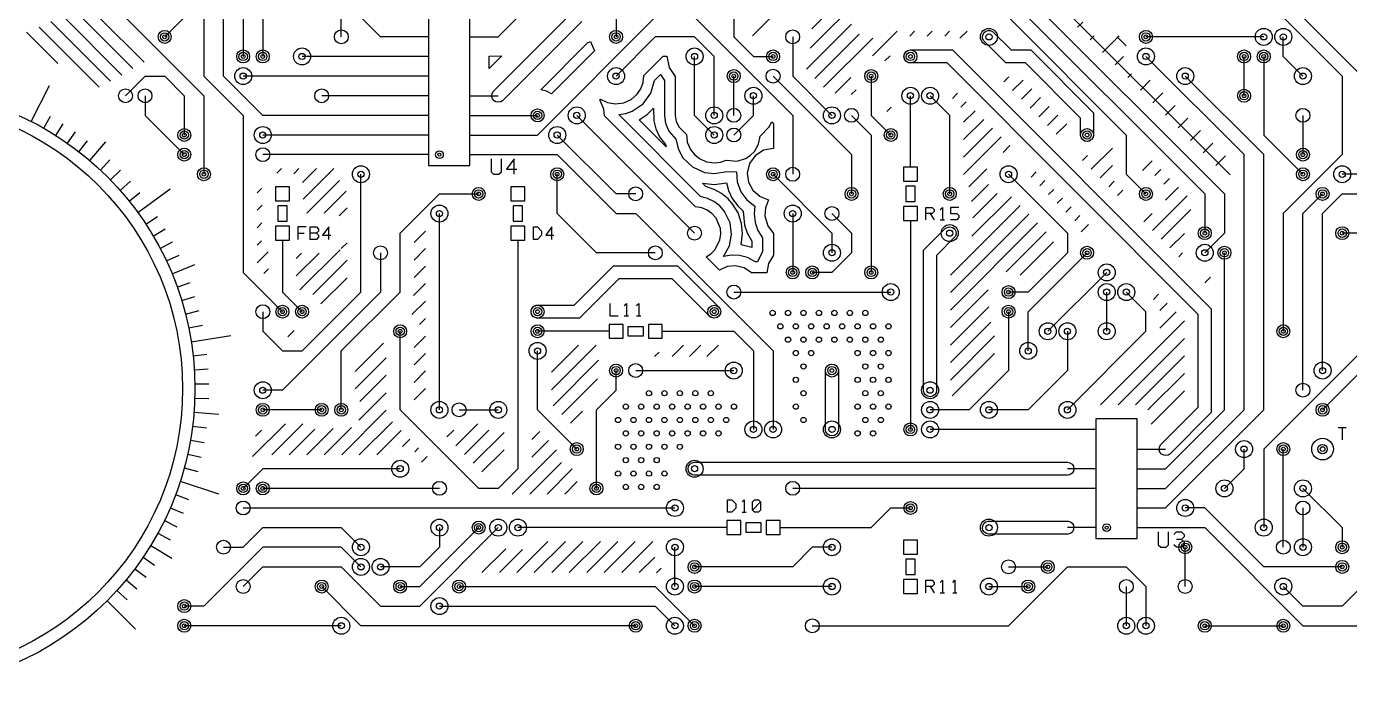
# Model space of a CAD drawing. Extents: x 7 to 284, y 6 to 364.
# Drawn here: x 82.5 to 168.1, y 6.1 to 48.9 of the extents above; entities that cross this region are included whole.
import ezdxf

# ---------------------------------------------------------------- set-up
doc = ezdxf.new("R2010")
doc.units = 0
doc.layers.add('SCORE', color=5, linetype='CONTINUOUS')

msp = doc.modelspace()

# ---------------------------------------------------------------- linework, layer by layer
at = {"layer": 'SCORE'}
for p, q in [((154.94, 59.69), (168.91, 45.72)), ((99.06, 55.88), (91.44, 48.26)), ((143.6811, 56.0345), (160.39, 39.3256)), ((113.03, 48.26), (119.38, 54.61)), ((143.51, 54.61), (160.02, 38.1)), ((129.482, 48.3208), (134.558, 53.3968)), ((160.02, 53.34), (167.64, 45.72)), ((133.3281, 48.7728), (136.2556, 51.7004)), ((144.78, 52.07), (158.75, 38.1)), ((87.63, 50.8), (93.98, 44.45)), ((102.87, 48.26), (102.87, 50.8)), ((120.65, 50.8), (120.65, 48.26)), ((133.212, 47.5253), (136.8215, 51.1349)), ((85.5766, 50.0141), (89.384, 46.2068)), ((108.5215, 50.2285), (108.5215, 39.9415)), ((111.1885, 39.9415), (111.1885, 50.2285)), ((112.7053, 44.7164), (117.813, 49.827)), ((83.3131, 48.8836), (87.201, 44.9957)), ((84.0812, 49.2468), (87.9349, 45.3931)), ((84.8493, 49.6101), (88.6781, 45.7813)), ((87.2021, 49.52), (90.1049, 46.6172)), ((93.98, 49.53), (93.98, 45.72)), ((95.25, 45.72), (95.25, 49.53)), ((96.52, 49.53), (96.52, 46.99)), ((97.79, 49.53), (97.79, 46.99)), ((105.41, 48.26), (104.14, 49.53)), ((118.4347, 49.2636), (113.2964, 44.1253)), ((115.57, 41.91), (123.19, 49.53)), ((125.73, 49.53), (132.08, 43.18)), ((128.27, 49.53), (128.27, 48.26)), ((132.98, 46.162), (135.8905, 49.0725)), ((146.05, 49.53), (153.67, 41.91)), ((150.5118, 48.881), (150.847, 49.2163)), ((82.5053, 48.5599), (84.5194, 46.5459)), ((106.68, 48.26), (105.41, 48.26)), ((108.5215, 48.26), (106.68, 48.26)), ((111.1885, 48.26), (113.03, 48.26)), ((118.8121, 47.8732), (119.006, 47.9694)), ((119.006, 47.9694), (119.2461, 47.3564)), ((123.19, 48.26), (120.65, 45.72)), ((125.73, 48.26), (123.19, 48.26)), ((127, 46.99), (125.73, 48.26)), ((128.27, 48.26), (129.54, 46.99)), ((132.08, 48.26), (132.08, 45.72)), ((133.5111, 45.5617), (136.3788, 48.4295)), ((134.0768, 44.996), (137.2652, 48.1845)), ((137.2487, 47.0366), (138.8421, 48.63)), ((139.6522, 48.3087), (139.9735, 48.63)), ((140.7848, 48.31), (141.1048, 48.63)), ((141.9162, 48.31), (142.2362, 48.63)), ((142.9028, 48.1653), (143.3676, 48.63)), ((144.362, 48.3012), (144.4553, 48.5264)), ((144.3681, 48.1781), (144.362, 48.3012)), ((144.4308, 48.0267), (144.3681, 48.1781)), ((145.876, 46.57), (144.4308, 48.0267)), ((144.4553, 48.5264), (144.582, 48.6304)), ((144.582, 48.6304), (144.7388, 48.678)), ((144.7388, 48.678), (144.8619, 48.6719)), ((144.8619, 48.6719), (145.0133, 48.6092)), ((145.0133, 48.6092), (146.224, 47.41)), ((151.3249, 48.0679), (151.5871, 48.3301)), ((152.1381, 47.2547), (153.2146, 48.3312)), ((153.0878, 48.2542), (153.6642, 47.6778)), ((162.56, 48.26), (154.94, 48.26)), ((163.83, 46.99), (163.83, 48.26)), ((115.7757, 44.8368), (118.8121, 47.8732)), ((119.2461, 47.3564), (116.4749, 44.5831)), ((139.2881, 46.9081), (139.2981, 47.1119)), ((139.2981, 47.1119), (139.4336, 47.3147)), ((139.4336, 47.3147), (139.5393, 47.378)), ((139.5393, 47.378), (139.7, 47.41)), ((139.7, 47.41), (142.414, 47.41)), ((142.414, 47.41), (159.17, 30.654)), ((146.224, 47.41), (147.494, 47.41)), ((147.494, 47.41), (151.55, 43.354)), ((106.68, 46.99), (100.33, 46.99)), ((108.5215, 46.99), (106.68, 46.99)), ((112.4385, 47.01), (113.2506, 47.0302)), ((113.2506, 47.0302), (112.4385, 46.2177)), ((112.4385, 46.2177), (112.4385, 47.01)), ((122.4492, 45.7515), (123.7078, 47.01)), ((123.7078, 47.01), (123.9307, 47.01)), ((123.9307, 47.01), (124.078, 46.2765)), ((124.078, 46.2765), (124.48, 45.6955)), ((125.73, 43.18), (125.73, 46.99)), ((127, 43.18), (127, 46.99)), ((129.54, 46.99), (130.81, 46.99)), ((138.0435, 46.7), (138.3813, 47.0378)), ((139.403, 46.693), (139.2881, 46.9081)), ((139.5781, 46.5881), (139.403, 46.693)), ((142.066, 46.57), (139.5781, 46.5881)), ((158.33, 30.306), (142.066, 46.57)), ((147.146, 46.57), (145.876, 46.57)), ((150.71, 43.006), (147.146, 46.57)), ((152.9513, 46.4415), (153.4907, 46.9809)), ((161.29, 40.64), (154.94, 46.99)), ((161.29, 44.45), (161.29, 46.99)), ((162.56, 46.99), (162.56, 41.91)), ((165.1, 45.72), (163.83, 46.99)), ((88.9, 44.45), (90.17, 45.72)), ((90.17, 45.72), (91.44, 45.72)), ((91.44, 45.72), (92.71, 44.45)), ((93.98, 45.72), (96.52, 43.18)), ((97.79, 43.18), (95.25, 45.72)), ((106.68, 45.72), (96.52, 45.72)), ((108.5215, 45.72), (106.68, 45.72)), ((122.402, 45.309), (122.4492, 45.7515)), ((122.8978, 44.627), (123.1345, 45.4468)), ((123.1345, 45.4468), (123.5166, 45.8289)), ((123.5166, 45.8289), (123.78, 45.4264)), ((123.78, 45.4264), (123.78, 43.18)), ((124.48, 45.6955), (124.48, 43.18)), ((128.27, 43.18), (128.27, 45.72)), ((130.81, 45.72), (135.89, 40.64)), ((132.08, 45.72), (134.62, 43.18)), ((134.8266, 44.6145), (135.8434, 45.6313)), ((137.16, 45.72), (137.16, 43.18)), ((145.7456, 45.3512), (146.0644, 45.67)), ((146.3113, 44.7855), (146.9845, 45.4587)), ((153.7644, 45.6283), (154.0124, 45.8763)), ((154.5776, 44.8152), (155.2098, 45.4474)), ((162.56, 40.64), (157.48, 45.72)), ((167.64, 45.72), (167.64, 40.64)), ((82.8074, 42.7855), (83.9878, 45.1021)), ((112.612, 44.4088), (112.6281, 44.5719)), ((112.6281, 44.5719), (112.7053, 44.7164)), ((116.1518, 44.745), (115.7757, 44.8368)), ((116.4749, 44.5831), (116.1518, 44.745)), ((121.6272, 44.2089), (122.0013, 44.5316)), ((122.0013, 44.5316), (122.2496, 44.8956)), ((122.2496, 44.8956), (122.402, 45.309)), ((122.3982, 43.9336), (122.8978, 44.627)), ((135.8728, 44.5293), (136.18, 44.8365)), ((142.4122, 44.2806), (142.7475, 44.6158)), ((146.877, 44.2198), (147.5502, 44.893)), ((155.3908, 44.002), (156.023, 44.6342)), ((90.17, 44.45), (90.17, 43.18)), ((92.71, 44.45), (92.71, 41.91)), ((93.98, 44.45), (93.98, 39.37)), ((106.68, 44.45), (101.6, 44.45)), ((108.5215, 44.45), (106.68, 44.45)), ((111.1885, 44.45), (113.03, 44.45)), ((112.6596, 44.252), (112.612, 44.4088)), ((112.7636, 44.1253), (112.6596, 44.252)), ((112.8693, 44.062), (112.7636, 44.1253)), ((113.03, 44.03), (112.8693, 44.062)), ((113.1907, 44.062), (113.03, 44.03)), ((113.2964, 44.1253), (113.1907, 44.062)), ((119.6075, 44.1775), (119.6524, 44.2225)), ((119.862, 43.591), (119.6075, 44.1775)), ((119.6524, 44.2225), (120.1019, 44.006)), ((120.1019, 44.006), (120.623, 43.9207)), ((120.623, 43.9207), (121.1465, 43.9903)), ((121.1465, 43.9903), (121.6272, 44.2089)), ((121.6942, 43.4491), (122.3982, 43.9336)), ((129.54, 43.18), (129.54, 44.45)), ((138.1752, 43.4376), (138.4515, 43.7139)), ((139.7, 41.91), (139.7, 44.45)), ((142.24, 43.18), (140.97, 44.45)), ((142.9694, 43.7063), (143.3131, 44.0501)), ((147.4427, 43.6541), (148.1159, 44.3273)), ((148.0083, 43.0884), (148.6816, 43.7617)), ((156.204, 43.1888), (156.8362, 43.821)), ((83.6119, 42.3515), (84.0578, 43.1332)), ((90.17, 43.18), (92.71, 40.64)), ((96.52, 43.18), (96.52, 33.02)), ((106.68, 43.18), (97.79, 43.18)), ((108.5215, 43.18), (106.68, 43.18)), ((111.1885, 43.18), (113.03, 43.18)), ((113.03, 43.18), (115.57, 43.18)), ((125.73, 35.56), (118.11, 43.18)), ((119.9092, 43.1485), (119.862, 43.591)), ((125.7997, 37.2581), (119.9092, 43.1485)), ((120.8211, 43.2266), (121.2835, 43.3021)), ((126.1203, 37.9274), (120.8211, 43.2266)), ((121.2835, 43.3021), (121.6942, 43.4491)), ((122.1458, 42.8918), (122.6588, 43.2298)), ((123.8937, 41.144), (122.1458, 42.8918)), ((122.6588, 43.2298), (123.08, 43.6394)), ((123.08, 43.6394), (123.1054, 42.818)), ((123.1054, 42.818), (123.2264, 42.3129)), ((123.78, 43.18), (123.8456, 42.6802)), ((124.48, 43.18), (124.5446, 42.7845)), ((127, 41.91), (125.73, 43.18)), ((128.27, 41.91), (129.54, 43.18)), ((132.08, 43.18), (132.08, 39.37)), ((135.89, 43.18), (137.16, 41.91)), ((137.16, 43.18), (138.43, 41.91)), ((142.24, 38.1), (142.24, 43.18)), ((143.14, 42.7456), (143.8788, 43.4844)), ((143.14, 41.6142), (144.4445, 42.9187)), ((148.574, 42.5227), (149.2473, 43.196)), ((150.71, 41.91), (150.71, 43.006)), ((151.55, 43.354), (151.548, 41.8688)), ((157.0171, 42.3757), (157.6493, 43.0079)), ((165.1, 43.18), (165.1, 40.64)), ((84.395, 41.88), (84.8773, 42.6399)), ((85.1551, 41.3721), (85.6726, 42.1084)), ((123.2264, 42.3129), (123.4715, 41.7948)), ((123.8456, 42.6802), (124.0719, 42.1547)), ((124.0719, 42.1547), (124.5155, 41.6368)), ((124.5446, 42.7845), (124.7426, 42.4141)), ((124.7426, 42.4141), (125.2008, 41.9415)), ((129.9681, 41.8403), (130.5274, 42.4141)), ((130.5274, 42.4141), (130.7207, 42.7715)), ((130.7207, 42.7715), (130.83, 42.6622)), ((130.83, 42.6622), (130.83, 41.0393)), ((143.14, 40.4828), (145.0102, 42.353)), ((149.1397, 41.9571), (149.81, 42.6273)), ((157.8303, 41.5625), (158.4625, 42.1947)), ((85.8904, 40.829), (86.442, 41.5401)), ((86.5993, 40.2519), (87.6384, 41.4685)), ((106.68, 41.91), (97.79, 41.91)), ((108.5215, 41.91), (106.68, 41.91)), ((111.1885, 41.91), (113.03, 41.91)), ((113.03, 41.91), (115.57, 41.91)), ((120.65, 38.1), (116.84, 41.91)), ((123.4715, 41.7948), (123.8586, 41.3038)), ((123.8586, 41.3038), (123.8937, 41.144)), ((124.5155, 41.6368), (124.6806, 40.9785)), ((125.2008, 41.9415), (125.2611, 41.4466)), ((125.2611, 41.4466), (125.4705, 40.9618)), ((129.6007, 40.8528), (129.8627, 41.3167)), ((129.8627, 41.3167), (129.9681, 41.8403)), ((137.16, 41.91), (137.16, 33.02)), ((139.7, 39.82), (139.7, 41.91)), ((143.14, 39.3515), (145.5759, 41.7873)), ((145.6951, 40.7752), (146.1416, 41.2217)), ((150.742, 41.7493), (150.71, 41.91)), ((150.833, 41.613), (150.742, 41.7493)), ((150.9693, 41.522), (150.833, 41.613)), ((151.13, 41.49), (150.9693, 41.522)), ((151.2907, 41.522), (151.13, 41.49)), ((151.4792, 41.6767), (151.2907, 41.522)), ((151.548, 41.8688), (151.4792, 41.6767)), ((153.67, 41.91), (153.67, 39.37)), ((158.6435, 40.7493), (159.2757, 41.3815)), ((162.56, 41.91), (165.1, 39.37)), ((87.2802, 39.642), (87.8963, 40.2981)), ((106.68, 40.64), (97.79, 40.64)), ((108.5215, 40.64), (106.68, 40.64)), ((111.1885, 40.64), (113.03, 40.64)), ((112.56, 40.37), (112.56, 39.5367)), ((113.03, 40.64), (116.84, 40.64)), ((113.2267, 39.5367), (113.2267, 40.37)), ((114.06, 40.37), (113.56, 39.7033)), ((114.06, 39.37), (114.06, 40.37)), ((116.84, 40.64), (120.65, 36.83)), ((124.6806, 40.9785), (124.9764, 40.4428)), ((124.9764, 40.4428), (125.589, 39.8469)), ((125.4705, 40.9618), (125.7468, 40.6186)), ((125.7468, 40.6186), (126.0518, 40.3805)), ((126.0518, 40.3805), (126.5035, 40.1803)), ((127.411, 40.158), (127.7727, 40.285)), ((127.7727, 40.285), (128.4975, 40.2257)), ((128.4975, 40.2257), (129.0166, 40.3831)), ((129.0166, 40.3831), (129.3272, 40.5793)), ((129.6487, 40.5695), (129.292, 40.0652)), ((129.3272, 40.5793), (129.6007, 40.8528)), ((130.1961, 40.9226), (129.6487, 40.5695)), ((130.83, 41.0393), (130.1961, 40.9226)), ((135.89, 40.64), (135.89, 38.1)), ((150.8368, 40.26), (151.1677, 40.5909)), ((151.4024, 39.6943), (152.77, 41.0619)), ((159.4567, 39.9361), (160.0889, 40.5683)), ((161.29, 24.13), (161.29, 40.64)), ((162.56, 24.13), (162.56, 40.64)), ((167.64, 40.64), (163.83, 36.83)), ((87.9317, 39.0007), (88.578, 39.627)), ((98.7018, 39.45), (98.9918, 39.74)), ((99.7886, 39.4055), (100.1231, 39.74)), ((100.3596, 38.8451), (101.2545, 39.74)), ((100.41, 37.7641), (102.3859, 39.74)), ((108.5215, 39.9415), (111.1885, 39.9415)), ((112.56, 39.5367), (112.7267, 39.37)), ((113.06, 39.37), (113.2267, 39.5367)), ((113.56, 39.7033), (114.2267, 39.7033)), ((125.589, 39.8469), (126.3665, 39.4921)), ((126.3665, 39.4921), (127.027, 39.4107)), ((126.5035, 40.1803), (127.027, 40.1107)), ((127.027, 40.1107), (127.411, 40.158)), ((127.027, 39.4107), (127.8277, 39.5516)), ((127.8277, 39.5516), (128.4451, 39.5171)), ((128.4451, 39.5171), (128.4915, 38.8813)), ((129.292, 40.0652), (129.1415, 39.4313)), ((129.1415, 39.4313), (129.2204, 38.8596)), ((140.15, 39.82), (139.25, 39.82)), ((139.25, 39.82), (139.25, 38.92)), ((140.15, 38.92), (140.15, 39.82)), ((143.4776, 38.5577), (144.6448, 39.7249)), ((147.5034, 39.1894), (147.8386, 39.5246)), ((151.9681, 39.1286), (152.77, 39.9305)), ((154.7075, 39.6053), (155.3397, 40.2375)), ((155.5193, 39.2857), (155.9054, 39.6718)), ((88.5522, 38.3295), (89.2273, 38.9246)), ((99.51, 38.55), (98.61, 38.55)), ((98.61, 38.55), (98.61, 37.65)), ((99.51, 37.65), (99.51, 38.55)), ((100.6373, 36.86), (102.7469, 38.9696)), ((104.14, 31.75), (104.14, 39.37)), ((112.7267, 39.37), (113.06, 39.37)), ((114.75, 38.55), (113.85, 38.55)), ((113.85, 38.55), (113.85, 37.65)), ((114.75, 37.65), (114.75, 38.55)), ((116.84, 36.83), (116.84, 39.37)), ((126.234, 38.8037), (127.027, 38.7107)), ((126.4671, 38.5706), (126.234, 38.8037)), ((127.0352, 38.3713), (126.4671, 38.5706)), ((127.027, 38.7107), (127.7922, 38.8103)), ((127.7922, 38.8103), (127.9269, 38.3165)), ((128.4915, 38.8813), (128.7332, 38.2293)), ((129.2204, 38.8596), (129.5025, 38.3318)), ((130.81, 39.37), (134.62, 35.56)), ((139.25, 38.92), (140.15, 38.92)), ((140, 38.6), (139.4, 38.6)), ((139.4, 38.6), (139.4, 37.6)), ((140, 37.6), (140, 38.6)), ((143.6526, 37.6013), (144.7601, 38.7088)), ((146.05, 39.37), (149.86, 35.56)), ((148.0691, 38.6237), (148.4043, 38.9589)), ((152.5338, 38.5629), (152.8911, 38.9202)), ((153.67, 39.37), (154.94, 38.1)), ((156.0978, 38.7328), (156.4711, 39.1061)), ((156.1978, 37.7014), (157.0368, 38.5404)), ((170.18, 39.37), (167.64, 39.37)), ((89.1403, 37.6297), (89.8427, 38.1924)), ((89.6949, 36.903), (91.7984, 38.4313)), ((97.42, 38.1682), (97.71, 38.4582)), ((101.7686, 36.86), (103.1866, 38.278)), ((106.68, 35.56), (109.22, 38.1)), ((109.22, 38.1), (111.76, 38.1)), ((121.92, 38.1), (120.65, 38.1)), ((126.5591, 37.8118), (126.1203, 37.9274)), ((126.9825, 37.6067), (126.5591, 37.8118)), ((127.4743, 38.122), (127.0352, 38.3713)), ((127.9025, 37.7706), (127.4743, 38.122)), ((128.2064, 37.4241), (127.9025, 37.7706)), ((127.9269, 38.3165), (128.1666, 37.8096)), ((128.1666, 37.8096), (128.5218, 37.3239)), ((128.7332, 38.2293), (129.1155, 37.7137)), ((129.1155, 37.7137), (129.6284, 37.3163)), ((129.5025, 38.3318), (129.9694, 37.9274)), ((129.9694, 37.9274), (130.5194, 37.726)), ((130.5194, 37.726), (130.3205, 37.2075)), ((143.6758, 35.3618), (146.2306, 37.9166)), ((143.7333, 36.5507), (145.3078, 38.1251)), ((148.6348, 38.058), (148.97, 38.3932)), ((149.2005, 37.4923), (149.5357, 37.8276)), ((153.0995, 37.9973), (153.4347, 38.3325)), ((155.3622, 35.7345), (157.6025, 37.9747)), ((158.75, 38.1), (158.75, 35.56)), ((160.02, 38.1), (160.02, 35.56)), ((165.1, 36.83), (166.37, 38.1)), ((166.37, 36.83), (167.64, 38.1)), ((167.64, 38.1), (179.07, 38.1)), ((97.42, 37.0369), (97.7545, 37.3714)), ((98.61, 37.65), (99.51, 37.65)), ((99.36, 37.33), (98.76, 37.33)), ((98.76, 37.33), (98.76, 36.33)), ((99.36, 36.33), (99.36, 37.33)), ((102.7252, 36.6852), (103.24, 37.2)), ((109.22, 24.13), (109.22, 36.83)), ((113.85, 37.65), (114.75, 37.65)), ((114.6, 37.33), (114, 37.33)), ((114, 37.33), (114, 36.33)), ((114.6, 36.33), (114.6, 37.33)), ((119.38, 34.29), (116.84, 36.83)), ((120.65, 36.83), (121.92, 36.83)), ((121.92, 36.83), (130.81, 27.94)), ((126.1975, 37.194), (125.7997, 37.2581)), ((126.5549, 37.046), (126.1975, 37.194)), ((126.8549, 36.834), (126.5549, 37.046)), ((127.128, 36.5265), (126.8549, 36.834)), ((127.3577, 37.3231), (126.9825, 37.6067)), ((127.6704, 36.9716), (127.3577, 37.3231)), ((128.0339, 36.2307), (127.6704, 36.9716)), ((128.5413, 36.8652), (128.2064, 37.4241)), ((128.5218, 37.3239), (128.8842, 36.9799)), ((128.7645, 36.1911), (128.5413, 36.8652)), ((128.8842, 36.9799), (128.97, 36.0788)), ((129.6284, 37.3163), (129.5807, 36.803)), ((130.3205, 37.2075), (130.2867, 36.6805)), ((132.08, 36.83), (132.08, 33.02)), ((134.62, 36.83), (135.89, 35.56)), ((140.15, 37.28), (139.25, 37.28)), ((139.25, 37.28), (139.25, 36.38)), ((139.4, 37.6), (140, 37.6)), ((140.15, 36.38), (140.15, 37.28)), ((140.7, 36.43), (140.7, 37.23)), ((140.7, 37.23), (141.1, 37.23)), ((141.1, 36.83), (140.7, 36.83)), ((140.9667, 36.83), (141.2333, 36.43)), ((141.1, 37.23), (141.2333, 37.0967)), ((141.2333, 36.9633), (141.1, 36.83)), ((141.2333, 37.0967), (141.2333, 36.9633)), ((141.6333, 37.0967), (141.7667, 37.23)), ((141.7667, 37.23), (141.7667, 36.43)), ((142.29, 32.8446), (146.7963, 37.3509)), ((142.8333, 37.23), (142.3, 37.23)), ((142.3, 37.23), (142.3, 36.83)), ((142.3, 36.83), (142.7, 36.83)), ((142.7, 36.83), (142.8333, 36.6967)), ((149.7662, 36.9266), (150.1014, 37.2619)), ((154.7966, 36.3002), (155.3386, 36.8422)), ((155.9279, 35.1688), (157.85, 37.0909)), ((163.83, 36.83), (163.83, 29.21)), ((165.1, 25.4), (165.1, 36.83)), ((166.37, 26.67), (166.37, 36.83)), ((90.2147, 36.151), (90.9669, 36.6452)), ((97.42, 35.9055), (97.7358, 36.2213)), ((99.51, 36.01), (98.61, 36.01)), ((98.61, 36.01), (98.61, 35.11)), ((98.76, 36.33), (99.36, 36.33)), ((99.51, 35.11), (99.51, 36.01)), ((100.5933, 35.96), (100.06, 35.96)), ((100.06, 35.96), (100.06, 35.16)), ((100.86, 35.16), (100.86, 35.96)), ((100.86, 35.96), (101.26, 35.96)), ((101.26, 35.96), (101.3933, 35.8267)), ((102.06, 35.96), (101.66, 35.4267)), ((102.06, 35.16), (102.06, 35.96)), ((114.75, 36.01), (113.85, 36.01)), ((113.85, 36.01), (113.85, 35.11)), ((114, 36.33), (114.6, 36.33)), ((114.75, 35.11), (114.75, 36.01)), ((115.3, 35.16), (115.3, 35.96)), ((115.3, 35.96), (115.5667, 35.96)), ((115.5667, 35.96), (115.8333, 35.6933)), ((116.5, 35.96), (116.1, 35.4267)), ((116.5, 35.16), (116.5, 35.96)), ((127.402, 35.8651), (127.128, 36.5265)), ((128.1277, 35.4643), (128.0339, 36.2307)), ((128.8293, 35.533), (128.7645, 36.1911)), ((128.97, 36.0788), (129.1345, 35.5807)), ((129.5807, 36.803), (129.649, 36.2489)), ((129.649, 36.2489), (129.8322, 35.737)), ((130.2867, 36.6805), (130.465, 36.0363)), ((130.465, 36.0363), (130.83, 35.5355)), ((139.25, 36.38), (140.15, 36.38)), ((139.7, 36.38), (139.7, 34.29)), ((141.6333, 36.43), (141.9, 36.43)), ((141.9736, 35.8847), (142.1988, 35.978)), ((142.1988, 35.978), (142.438, 35.9304)), ((142.29, 31.7132), (147.362, 36.7852)), ((142.29, 30.5819), (147.9277, 36.2195)), ((142.7, 36.43), (142.3, 36.43)), ((142.8333, 36.5633), (142.7, 36.43)), ((142.8333, 36.6967), (142.8333, 36.5633)), ((150.3318, 36.361), (150.6671, 36.6962)), ((150.7548, 35.6526), (151.2327, 36.1305)), ((90.6984, 35.3754), (91.4731, 35.8335)), ((98.61, 35.11), (99.51, 35.11)), ((99.06, 35.11), (99.06, 33.02)), ((100.06, 35.56), (100.46, 35.56)), ((101.26, 35.56), (100.86, 35.56)), ((101.26, 35.16), (100.86, 35.16)), ((101.3933, 35.6933), (101.26, 35.56)), ((101.26, 35.56), (101.3933, 35.4267)), ((101.3933, 35.2933), (101.26, 35.16)), ((101.3933, 35.8267), (101.3933, 35.6933)), ((101.3933, 35.4267), (101.3933, 35.2933)), ((101.66, 35.4267), (102.1933, 35.4267)), ((106.68, 31.75), (106.68, 35.56)), ((107.58, 34.9539), (108.3199, 35.6938)), ((113.85, 35.11), (114.75, 35.11)), ((114.3, 35.11), (114.3, 33.02)), ((115.5667, 35.16), (115.3, 35.16)), ((115.8333, 35.4267), (115.5667, 35.16)), ((115.8333, 35.6933), (115.8333, 35.4267)), ((116.1, 35.4267), (116.6333, 35.4267)), ((127.0607, 34.5028), (127.3732, 35.1256)), ((127.3732, 35.1256), (127.4285, 35.4987)), ((127.4285, 35.4987), (127.402, 35.8651)), ((127.9818, 34.7309), (128.1277, 35.4643)), ((128.7383, 34.8139), (128.8293, 35.533)), ((129.1345, 35.5807), (129.43, 35.0373)), ((129.8322, 35.737), (130.13, 35.2664)), ((130.13, 35.2664), (130.13, 34.3659)), ((130.83, 35.5355), (130.83, 34.1268)), ((134.62, 35.56), (134.62, 34.29)), ((135.89, 35.56), (135.89, 34.29)), ((140.55, 34.464), (141.9736, 35.8847)), ((142.6104, 35.362), (141.39, 34.116)), ((142.438, 35.9304), (142.5647, 35.8264)), ((142.5647, 35.8264), (142.6419, 35.6819)), ((142.658, 35.5188), (142.6104, 35.362)), ((142.6419, 35.6819), (142.658, 35.5188)), ((145.9005, 33.061), (148.4934, 35.6538)), ((149.86, 35.56), (149.86, 34.29)), ((156.4936, 34.6031), (157.4307, 35.5402)), ((160.02, 35.56), (158.75, 34.29)), ((176.53, 35.56), (167.64, 35.56)), ((91.1451, 34.5778), (91.9404, 34.999)), ((97.42, 34.7741), (97.7117, 35.0659)), ((97.42, 33.6427), (98.1278, 34.3505)), ((99.96, 32.7886), (101.4314, 34.26)), ((99.96, 33.92), (100.3, 34.26)), ((100.1928, 31.89), (102.7875, 34.4848)), ((102.8686, 34.5658), (103.24, 34.9373)), ((105.41, 34.29), (105.41, 31.75)), ((107.58, 33.8226), (108.32, 34.5626)), ((123.19, 34.29), (119.38, 34.29)), ((126.7872, 34.2293), (127.0607, 34.5028)), ((127.5973, 34.0532), (127.9818, 34.7309)), ((129.43, 34.6242), (128.7383, 34.8139)), ((129.43, 35.0373), (129.43, 34.6242)), ((130.13, 34.3659), (129.8103, 33.7)), ((135.89, 34.29), (134.62, 33.02)), ((139.7, 34.29), (139.7, 22.86)), ((140.55, 25.4), (140.55, 34.464)), ((146.8039, 32.833), (148.96, 34.9891)), ((147.32, 30.48), (151.13, 34.29)), ((149.86, 34.29), (147.32, 31.75)), ((157.0593, 34.0375), (157.3007, 34.2788)), ((160.02, 24.13), (160.02, 34.29)), ((91.5536, 33.7601), (92.368, 34.1433)), ((91.9233, 32.9241), (93.4015, 33.5364)), ((101.0317, 31.5976), (103.24, 33.8059)), ((107.58, 32.6912), (108.32, 33.4312)), ((117.936, 30.9), (120.476, 33.44)), ((120.476, 33.44), (124.634, 33.44)), ((124.634, 33.44), (127.297, 30.777)), ((126.4819, 34.0358), (126.7872, 34.2293)), ((127.3432, 33.1745), (126.4819, 34.0358)), ((127.8356, 33.3932), (127.3432, 33.1745)), ((128.1302, 34.1455), (127.5973, 34.0532)), ((128.3754, 33.4463), (127.8356, 33.3932)), ((128.6439, 34.1202), (128.1302, 34.1455)), ((128.9452, 33.3097), (128.3754, 33.4463)), ((129.1633, 33.977), (128.6439, 34.1202)), ((129.668, 33.7), (129.1633, 33.977)), ((129.8103, 33.7), (129.668, 33.7)), ((130.515, 33.6018), (130.4107, 33)), ((130.83, 34.1268), (130.515, 33.6018)), ((141.39, 34.116), (141.39, 25.4)), ((96.52, 33.02), (99.06, 30.48)), ((97.8607, 32.9521), (98.16, 33.2514)), ((99.06, 33.02), (99.06, 31.75)), ((101.5493, 30.9839), (103.24, 32.6745)), ((114.3, 33.02), (114.3, 20.32)), ((120.824, 32.6), (118.284, 30.06)), ((124.286, 32.6), (120.824, 32.6)), ((126.7667, 30.1308), (124.286, 32.6)), ((129.4215, 33), (128.9452, 33.3097)), ((130.4107, 33), (129.4215, 33)), ((134.62, 33.02), (133.35, 33.02)), ((148.59, 29.21), (152.4, 33.02)), ((158.7564, 32.3404), (159.1188, 32.7029)), ((173.99, 33.02), (162.56, 21.59)), ((92.2531, 32.0715), (93.0999, 32.3764)), ((99.06, 31.75), (100.33, 30.48)), ((105.41, 31.75), (99.06, 25.4)), ((100.33, 27.94), (104.14, 31.75)), ((102.87, 27.94), (106.68, 31.75)), ((107.5526, 31.5324), (108.32, 32.2998)), ((128.27, 31.75), (138.43, 31.75)), ((142.29, 29.4505), (144.739, 31.8995)), ((147.32, 31.75), (146.05, 31.75)), ((152.4, 29.21), (152.4, 31.75)), ((154.94, 30.48), (153.67, 31.75)), ((92.5424, 31.2044), (93.4026, 31.469)), ((107.4402, 30.2886), (108.32, 31.1684)), ((115.2208, 30.7133), (115.3367, 30.8292)), ((115.3367, 30.8292), (115.4881, 30.8919)), ((115.4881, 30.8919), (117.936, 30.9)), ((120.25, 31.01), (120.25, 30.21)), ((121.1833, 30.8767), (121.3167, 31.01)), ((121.3167, 31.01), (121.3167, 30.21)), ((121.9833, 30.8767), (122.1167, 31.01)), ((122.1167, 31.01), (122.1167, 30.21)), ((155.423, 31.2698), (155.7582, 31.605)), ((155.8368, 30.5522), (156.3239, 31.0393)), ((92.7905, 30.3246), (93.6622, 30.5484)), ((97.79, 30.48), (97.79, 29.21)), ((107.9263, 29.6434), (108.32, 30.0371)), ((115.1581, 30.5619), (115.2208, 30.7133)), ((115.1581, 30.3981), (115.1581, 30.5619)), ((115.1996, 30.282), (115.1581, 30.3981)), ((115.3036, 30.1553), (115.1996, 30.282)), ((115.5288, 30.062), (115.3036, 30.1553)), ((118.284, 30.06), (115.5288, 30.062)), ((120.25, 30.21), (120.7833, 30.21)), ((121.1833, 30.21), (121.45, 30.21)), ((121.9833, 30.21), (122.25, 30.21)), ((127, 30.06), (126.7667, 30.1308)), ((127.198, 30.1096), (127, 30.06)), ((127.3704, 30.282), (127.198, 30.1096)), ((127.297, 30.777), (127.388, 30.6407)), ((127.42, 30.48), (127.3704, 30.282)), ((127.388, 30.6407), (127.42, 30.48)), ((142.29, 28.3191), (144.7696, 30.7987)), ((146.05, 30.48), (146.05, 26.67)), ((147.32, 27.94), (147.32, 30.48)), ((154.94, 29.21), (154.94, 30.48)), ((155.84, 29.424), (156.8896, 30.4736)), ((158.33, 24.304), (158.33, 30.306)), ((159.17, 30.654), (159.17, 23.956)), ((92.9969, 29.4341), (93.8782, 29.6166)), ((97.79, 29.21), (99.06, 27.94)), ((99.4191, 28.8537), (99.8261, 29.2607)), ((106.68, 24.13), (106.68, 29.21)), ((118.11, 29.21), (115.57, 29.21)), ((120.2, 29.21), (118.11, 29.21)), ((121.1, 29.66), (120.2, 29.66)), ((120.2, 29.66), (120.2, 28.76)), ((121.1, 28.76), (121.1, 29.66)), ((122.42, 29.51), (121.42, 29.51)), ((121.42, 29.51), (121.42, 28.91)), ((122.42, 28.91), (122.42, 29.51)), ((123.64, 29.66), (122.74, 29.66)), ((122.74, 29.66), (122.74, 28.76)), ((123.64, 28.76), (123.64, 29.66)), ((123.64, 29.21), (125.73, 29.21)), ((125.73, 29.21), (128.27, 29.21)), ((128.27, 29.21), (129.54, 27.94)), ((142.29, 27.1877), (144.9129, 29.8106)), ((149.86, 24.13), (154.94, 29.21)), ((149.86, 29.21), (149.86, 26.67)), ((152.0058, 24.4585), (157.43, 29.8827)), ((93.1612, 28.5348), (95.7291, 28.9416)), ((103.77, 26.6184), (105.6014, 28.4498)), ((107.58, 28.1657), (108.32, 28.9057)), ((116.47, 25.4261), (119.3539, 28.31)), ((116.47, 26.5575), (118.2225, 28.31)), ((120.2, 28.76), (121.1, 28.76)), ((121.42, 28.91), (122.42, 28.91)), ((122.74, 28.76), (123.64, 28.76)), ((124.2707, 27.57), (125.0107, 28.31)), ((125.4021, 27.57), (126.1421, 28.31)), ((126.5335, 27.57), (127.2735, 28.31)), ((142.29, 26.0564), (145.15, 28.9164)), ((153.1372, 24.4585), (157.43, 28.7513)), ((93.2828, 27.6288), (94.1774, 27.7276)), ((99.06, 27.94), (100.33, 27.94)), ((102.87, 24.13), (102.87, 27.94)), ((103.77, 25.4871), (105.78, 27.4971)), ((107.58, 27.0343), (108.32, 27.7743)), ((115.57, 24.13), (115.57, 27.94)), ((123.1393, 27.57), (123.4293, 27.86)), ((129.54, 27.94), (129.54, 22.86)), ((130.81, 27.94), (130.81, 22.86)), ((142.395, 25.03), (145.15, 27.785)), ((154.2686, 24.4585), (157.43, 27.6199)), ((93.3617, 26.7181), (94.2599, 26.7746)), ((107.58, 25.903), (108.32, 26.643)), ((116.574, 24.3988), (119.5102, 27.335)), ((120.65, 25.4), (120.65, 26.67)), ((121.92, 26.67), (128.27, 26.67)), ((134.202, 26.7112), (134.232, 26.8307)), ((134.202, 22.8188), (134.202, 26.7112)), ((134.232, 26.8307), (134.323, 26.967)), ((134.323, 26.967), (134.422, 27.0404)), ((134.422, 27.0404), (134.5788, 27.088)), ((134.5788, 27.088), (134.7419, 27.0719)), ((134.7419, 27.0719), (134.8864, 26.9947)), ((134.8864, 26.9947), (134.9904, 26.868)), ((134.9904, 26.868), (135.038, 26.7112)), ((135.038, 26.7112), (135.04, 22.86)), ((146.05, 26.67), (143.51, 24.13)), ((149.86, 26.67), (147.32, 24.13)), ((168.91, 26.67), (166.37, 24.13)), ((93.3976, 25.8047), (94.2975, 25.8189)), ((104.0772, 24.6629), (105.78, 26.3657)), ((117.1397, 23.8331), (119.4431, 26.1365)), ((155.0669, 24.1255), (157.43, 26.4886)), ((93.3904, 24.8906), (94.29, 24.8624)), ((99.06, 25.4), (97.79, 25.4)), ((104.0084, 23.4628), (105.78, 25.2343)), ((107.58, 24.7716), (108.32, 25.5116)), ((119.38, 24.13), (120.65, 25.4)), ((140.582, 25.2393), (140.55, 25.4)), ((140.673, 25.103), (140.582, 25.2393)), ((140.8093, 25.012), (140.673, 25.103)), ((140.97, 24.98), (140.8093, 25.012)), ((141.1307, 25.012), (140.97, 24.98)), ((141.267, 25.103), (141.1307, 25.012)), ((141.358, 25.2393), (141.267, 25.103)), ((141.39, 25.4), (141.358, 25.2393)), ((155.2685, 23.1957), (157.43, 25.3572)), ((93.3402, 23.9779), (94.9353, 23.8524)), ((101.6, 24.13), (97.79, 24.13)), ((102.897, 21.22), (105.7809, 24.1038)), ((111.76, 19.05), (106.68, 24.13)), ((110.49, 24.13), (113.03, 24.13)), ((118.11, 21.59), (115.57, 24.13)), ((117.7054, 23.2674), (118.48, 24.042)), ((119.38, 19.05), (119.38, 24.13)), ((143.51, 24.13), (140.97, 24.13)), ((147.32, 24.13), (144.78, 24.13)), ((155.8853, 21.8564), (158.33, 24.304)), ((156.21, 17.78), (162.56, 24.13)), ((156.21, 19.05), (161.29, 24.13)), ((156.21, 20.32), (160.02, 24.13)), ((97.1289, 21.1087), (99.2502, 23.23)), ((98.3716, 21.22), (100.3816, 23.23)), ((104.0284, 21.22), (106.1728, 23.3644)), ((110.274, 21.8088), (111.6953, 23.23)), ((154.3685, 23.5585), (151.7015, 23.5585)), ((151.7015, 23.5585), (151.7015, 15.8115)), ((154.3685, 15.8115), (154.3685, 23.5585)), ((159.17, 23.956), (156.4764, 21.2653)), ((93.247, 23.0685), (94.1399, 22.9557)), ((97.326, 22.4371), (97.7021, 22.8133)), ((99.5029, 21.22), (101.1666, 22.8837)), ((100.6343, 21.22), (102.3371, 22.9228)), ((101.7657, 21.22), (103.5372, 22.9916)), ((105.1598, 21.22), (106.7385, 22.7987)), ((109.7083, 22.3745), (110.1563, 22.8224)), ((110.8397, 21.2431), (112.4145, 22.8179)), ((111.4054, 20.6774), (113.3987, 22.6707)), ((115.2, 22.2093), (115.709, 22.7182)), ((134.232, 22.6993), (134.202, 22.8188)), ((134.323, 22.563), (134.232, 22.6993)), ((134.4593, 22.472), (134.323, 22.563)), ((134.62, 22.44), (134.4593, 22.472)), ((134.7807, 22.472), (134.62, 22.44)), ((134.917, 22.563), (134.7807, 22.472)), ((135.008, 22.6993), (134.917, 22.563)), ((135.04, 22.86), (135.008, 22.6993)), ((149.86, 22.86), (140.97, 22.86)), ((151.7015, 22.86), (149.86, 22.86)), ((167.37, 22.99), (167.9033, 22.99)), ((167.6367, 22.99), (167.6367, 22.19)), ((93.1111, 22.1646), (93.9977, 22.0098)), ((106.8325, 21.7613), (107.3042, 22.233)), ((107.6232, 21.4207), (107.8699, 21.6673)), ((111.9711, 20.1117), (113.3994, 21.54)), ((113.9335, 18.68), (116.7915, 21.538)), ((115.2, 21.0779), (116.2747, 22.1525)), ((154.3685, 21.59), (156.21, 21.59)), ((155.792, 21.5488), (155.8081, 21.7119)), ((155.8396, 21.392), (155.792, 21.5488)), ((155.8081, 21.7119), (155.8853, 21.8564)), ((161.29, 20.32), (161.29, 21.59)), ((162.56, 21.59), (162.56, 16.51)), ((163.83, 15.24), (163.83, 21.59)), ((92.9328, 21.268), (93.8111, 21.0717)), ((108.0687, 20.7348), (108.4355, 21.1017)), ((115.0649, 18.68), (117.1118, 20.7269)), ((125.342, 20.4807), (125.433, 20.617)), ((125.433, 20.617), (125.5693, 20.708)), ((125.5693, 20.708), (125.73, 20.74)), ((125.73, 20.74), (149.86, 20.74)), ((149.86, 20.74), (150.0207, 20.708)), ((150.0207, 20.708), (150.157, 20.617)), ((150.157, 20.617), (150.248, 20.4807)), ((155.9436, 21.2653), (155.8396, 21.392)), ((156.0881, 21.1881), (155.9436, 21.2653)), ((156.21, 21.17), (156.0881, 21.1881)), ((156.3707, 21.202), (156.21, 21.17)), ((156.4764, 21.2653), (156.3707, 21.202)), ((92.7124, 20.3809), (93.5805, 20.1434)), ((97.79, 20.32), (96.52, 19.05)), ((106.68, 20.32), (97.79, 20.32)), ((114.3, 20.32), (113.03, 19.05)), ((116.1962, 18.68), (117.8191, 20.3029)), ((125.31, 20.32), (125.342, 20.4807)), ((125.342, 20.1593), (125.31, 20.32)), ((125.433, 20.023), (125.342, 20.1593)), ((125.5693, 19.932), (125.433, 20.023)), ((125.73, 19.9), (125.5693, 19.932)), ((149.86, 19.9), (125.73, 19.9)), ((151.7015, 20.32), (149.86, 20.32)), ((150.0207, 19.932), (149.86, 19.9)), ((150.157, 20.023), (150.0207, 19.932)), ((150.248, 20.1593), (150.157, 20.023)), ((150.248, 20.4807), (150.28, 20.32)), ((150.28, 20.32), (150.248, 20.1593)), ((154.3685, 20.32), (156.21, 20.32)), ((160.02, 19.05), (161.29, 20.32)), ((92.4505, 19.5051), (94.9232, 18.7016)), ((109.22, 19.05), (97.79, 19.05)), ((113.03, 19.05), (111.76, 19.05)), ((117.3276, 18.68), (118.1351, 19.4875)), ((149.86, 19.05), (132.08, 19.05)), ((151.7015, 19.05), (149.86, 19.05)), ((154.3685, 19.05), (156.21, 19.05)), ((165.1, 19.05), (167.64, 16.51)), ((92.1476, 18.6426), (92.9895, 18.3245)), ((127.87, 17.51), (127.87, 18.31)), ((127.87, 18.31), (128.1367, 18.31)), ((128.1367, 18.31), (128.4033, 18.0433)), ((128.4033, 18.0433), (128.4033, 17.7767)), ((128.8033, 18.1767), (128.9367, 18.31)), ((128.9367, 18.31), (128.9367, 17.51)), ((129.47, 18.1767), (129.6033, 18.31)), ((129.47, 17.6433), (129.47, 18.1767)), ((129.47, 17.6433), (130.0033, 18.1767)), ((129.6033, 18.31), (129.87, 18.31)), ((129.87, 18.31), (130.0033, 18.1767)), ((130.0033, 18.1767), (130.0033, 17.6433)), ((91.8044, 17.7953), (92.6304, 17.4379)), ((96.52, 17.78), (124.46, 17.78)), ((128.1367, 17.51), (127.87, 17.51)), ((128.4033, 17.7767), (128.1367, 17.51)), ((128.8033, 17.51), (129.07, 17.51)), ((129.6033, 17.51), (129.47, 17.6433)), ((129.87, 17.51), (129.6033, 17.51)), ((130.0033, 17.6433), (129.87, 17.51)), ((137.16, 16.51), (138.43, 17.78)), ((138.43, 17.78), (139.7, 17.78)), ((154.3685, 17.78), (156.21, 17.78)), ((158.75, 17.78), (157.48, 17.78)), ((162.56, 13.97), (158.75, 17.78)), ((165.1, 17.78), (165.1, 15.24)), ((91.4217, 16.9652), (92.23, 16.5692)), ((96.52, 15.24), (97.79, 16.51)), ((97.79, 16.51), (102.87, 16.51)), ((102.87, 16.51), (104.14, 15.24)), ((107.95, 11.43), (113.03, 16.51)), ((107.95, 12.7), (111.76, 16.51)), ((109.22, 16.51), (109.22, 15.24)), ((125.73, 16.51), (114.3, 16.51)), ((127.82, 16.51), (125.73, 16.51)), ((128.72, 16.96), (127.82, 16.96)), ((127.82, 16.96), (127.82, 16.06)), ((128.72, 16.06), (128.72, 16.96)), ((130.04, 16.81), (129.04, 16.81)), ((129.04, 16.81), (129.04, 16.21)), ((130.04, 16.21), (130.04, 16.81)), ((131.26, 16.96), (130.36, 16.96)), ((130.36, 16.96), (130.36, 16.06)), ((131.26, 16.06), (131.26, 16.96)), ((131.26, 16.51), (133.35, 16.51)), ((133.35, 16.51), (137.16, 16.51)), ((144.362, 16.4688), (144.3781, 16.6319)), ((144.392, 16.3493), (144.362, 16.4688)), ((144.3781, 16.6319), (144.4553, 16.7764)), ((144.483, 16.213), (144.392, 16.3493)), ((144.4553, 16.7764), (144.582, 16.8804)), ((144.582, 16.8804), (144.7388, 16.928)), ((144.7388, 16.928), (149.9012, 16.928)), ((151.7015, 16.51), (149.86, 16.51)), ((149.9012, 16.928), (150.058, 16.8804)), ((150.058, 16.8804), (150.157, 16.807)), ((150.157, 16.807), (150.248, 16.6707)), ((150.2619, 16.3881), (150.1847, 16.2436)), ((150.248, 16.6707), (150.278, 16.5512)), ((150.278, 16.5512), (150.2619, 16.3881)), ((154.3685, 16.51), (156.21, 16.51)), ((156.21, 16.51), (158.75, 16.51)), ((158.75, 16.51), (165.1, 10.16)), ((167.64, 16.51), (167.64, 15.24)), ((91.0003, 16.154), (91.789, 15.7204)), ((114.2298, 13.6), (116.2398, 15.61)), ((115.3612, 13.6), (117.3712, 15.61)), ((116.4925, 13.6), (118.5025, 15.61)), ((117.6239, 13.6), (119.6339, 15.61)), ((118.7553, 13.6), (120.7653, 15.61)), ((119.8866, 13.6), (121.8966, 15.61)), ((121.018, 13.6), (123.028, 15.61)), ((127.82, 16.06), (128.72, 16.06)), ((129.04, 16.21), (130.04, 16.21)), ((130.36, 16.06), (131.26, 16.06)), ((140.15, 15.69), (139.25, 15.69)), ((139.25, 15.69), (139.25, 14.79)), ((140.15, 14.79), (140.15, 15.69)), ((144.6193, 16.122), (144.483, 16.213)), ((144.78, 16.09), (144.6193, 16.122)), ((149.9012, 16.092), (144.78, 16.09)), ((150.058, 16.1396), (149.9012, 16.092)), ((150.1847, 16.2436), (150.058, 16.1396)), ((151.7015, 15.8115), (154.3685, 15.8115)), ((155.74, 16.24), (155.74, 15.4067)), ((156.4067, 15.4067), (156.4067, 16.24)), ((156.74, 16.0733), (156.9067, 16.24)), ((156.9067, 16.24), (157.24, 16.24)), ((157.24, 15.74), (156.9067, 15.74)), ((157.24, 16.24), (157.4067, 16.0733)), ((157.4067, 15.9067), (157.24, 15.74)), ((157.24, 15.74), (157.4067, 15.5733)), ((157.4067, 16.0733), (157.4067, 15.9067)), ((157.4067, 15.5733), (157.4067, 15.4067)), ((90.0454, 14.5956), (90.7897, 14.0897)), ((90.5412, 15.3635), (91.9054, 14.5275)), ((97.79, 15.24), (93.98, 11.43)), ((95.25, 15.24), (96.52, 15.24)), ((102.87, 15.24), (97.79, 15.24)), ((104.14, 13.97), (102.87, 15.24)), ((109.22, 15.24), (107.95, 13.97)), ((111.967, 13.6), (113.5092, 15.1421)), ((113.0984, 13.6), (114.588, 15.0895)), ((122.1494, 13.6), (123.1562, 14.6068)), ((124.46, 12.7), (124.46, 15.24)), ((133.35, 15.24), (132.08, 13.97)), ((134.62, 15.24), (133.35, 15.24)), ((139.25, 14.79), (140.15, 14.79)), ((155.74, 15.4067), (155.9067, 15.24)), ((155.9067, 15.24), (156.24, 15.24)), ((156.24, 15.24), (156.4067, 15.4067)), ((156.9067, 15.24), (156.74, 15.4067)), ((157.24, 15.24), (156.9067, 15.24)), ((157.4067, 15.4067), (157.24, 15.24)), ((157.48, 12.7), (157.48, 15.24)), ((89.5139, 13.8518), (90.2336, 13.3115)), ((96.52, 12.7), (97.79, 13.97)), ((97.79, 13.97), (102.87, 13.97)), ((102.87, 13.97), (105.41, 11.43)), ((107.95, 13.97), (105.41, 13.97)), ((123.2762, 13.5954), (123.56, 13.8793)), ((132.08, 13.97), (125.73, 13.97)), ((140, 14.47), (139.4, 14.47)), ((139.4, 14.47), (139.4, 13.47)), ((140, 13.47), (140, 14.47)), ((146.05, 10.16), (149.86, 13.97)), ((146.05, 13.97), (148.59, 13.97)), ((149.86, 13.97), (153.67, 13.97)), ((153.67, 13.97), (154.94, 12.7)), ((167.64, 13.97), (162.56, 13.97)), ((88.948, 13.134), (89.6414, 12.5603)), ((140.15, 13.15), (139.25, 13.15)), ((139.25, 13.15), (139.25, 12.25)), ((139.4, 13.47), (140, 13.47)), ((140.15, 12.25), (140.15, 13.15)), ((140.7, 12.3), (140.7, 13.1)), ((140.7, 13.1), (141.1, 13.1)), ((141.1, 13.1), (141.2333, 12.9667)), ((141.2333, 12.9667), (141.2333, 12.8333)), ((141.6333, 12.9667), (141.7667, 13.1)), ((141.7667, 13.1), (141.7667, 12.3)), ((142.4333, 12.9667), (142.5667, 13.1)), ((142.5667, 13.1), (142.5667, 12.3)), ((88.3488, 12.4436), (89.0145, 11.8378)), ((104.14, 10.16), (101.6, 12.7)), ((106.68, 12.7), (107.95, 12.7)), ((110.49, 12.7), (123.19, 12.7)), ((123.19, 12.7), (125.73, 10.16)), ((134.62, 12.7), (125.73, 12.7)), ((139.25, 12.25), (140.15, 12.25)), ((141.1, 12.7), (140.7, 12.7)), ((140.9667, 12.7), (141.2333, 12.3)), ((141.2333, 12.8333), (141.1, 12.7)), ((141.6333, 12.3), (141.9, 12.3)), ((142.4333, 12.3), (142.7, 12.3)), ((144.78, 12.7), (147.32, 12.7)), ((153.67, 12.7), (153.67, 10.16)), ((154.94, 12.7), (154.94, 10.16)), ((165.1, 11.43), (163.83, 12.7)), ((168.91, 12.7), (167.64, 11.43)), ((87.7179, 11.7821), (89.5563, 9.9437)), ((93.98, 11.43), (92.71, 11.43)), ((105.41, 11.43), (107.95, 11.43)), ((109.22, 11.43), (123.19, 11.43)), ((123.19, 11.43), (124.46, 10.16)), ((167.64, 11.43), (165.1, 11.43)), ((102.87, 10.16), (92.71, 10.16)), ((121.92, 10.16), (104.14, 10.16)), ((133.35, 10.16), (146.05, 10.16)), ((158.75, 10.16), (163.83, 10.16)), ((165.1, 10.16), (173.99, 10.16))]:
    msp.add_line(p, q, dxfattribs=at)
for centre, radius in [((144.78, 48.26), 0.55), ((162.56, 48.26), 0.55), ((163.83, 48.26), 0.55), ((91.44, 48.26), 0.42), ((91.44, 48.26), 0.27), ((91.44, 48.26), 0.12), ((102.87, 48.26), 0.45), ((120.65, 48.26), 0.42), ((120.65, 48.26), 0.27), ((120.65, 48.26), 0.12), ((132.08, 48.26), 0.45), ((144.78, 48.26), 0.2), ((154.94, 48.26), 0.42), ((154.94, 48.26), 0.27), ((154.94, 48.26), 0.12), ((162.56, 48.26), 0.2), ((163.83, 48.26), 0.2), ((96.52, 46.99), 0.42), ((96.52, 46.99), 0.27), ((96.52, 46.99), 0.12), ((97.79, 46.99), 0.42), ((97.79, 46.99), 0.27), ((97.79, 46.99), 0.12), ((100.33, 46.99), 0.55), ((100.33, 46.99), 0.2), ((125.73, 46.99), 0.55), ((125.73, 46.99), 0.2), ((130.81, 46.99), 0.42), ((130.81, 46.99), 0.27), ((130.81, 46.99), 0.12), ((139.7, 46.99), 0.42), ((139.7, 46.99), 0.27), ((139.7, 46.99), 0.12), ((154.94, 46.99), 0.55), ((154.94, 46.99), 0.2), ((161.29, 46.99), 0.42), ((161.29, 46.99), 0.27), ((161.29, 46.99), 0.12), ((162.56, 46.99), 0.42), ((162.56, 46.99), 0.27), ((162.56, 46.99), 0.12), ((96.52, 45.72), 0.55), ((120.65, 45.72), 0.55), ((157.48, 45.72), 0.55), ((165.1, 45.72), 0.55), ((96.52, 45.72), 0.2), ((120.65, 45.72), 0.2), ((128.27, 45.72), 0.42), ((128.27, 45.72), 0.27), ((128.27, 45.72), 0.12), ((130.81, 45.72), 0.45), ((137.16, 45.72), 0.42), ((137.16, 45.72), 0.27), ((137.16, 45.72), 0.12), ((157.48, 45.72), 0.2), ((165.1, 45.72), 0.2), ((74, 25.5), 19.4), ((88.9, 44.45), 0.45), ((90.17, 44.45), 0.45), ((101.6, 44.45), 0.45), ((129.54, 44.45), 0.55), ((129.54, 44.45), 0.2), ((139.7, 44.45), 0.55), ((139.7, 44.45), 0.2), ((140.97, 44.45), 0.55), ((140.97, 44.45), 0.2), ((161.29, 44.45), 0.42), ((161.29, 44.45), 0.27), ((161.29, 44.45), 0.12), ((74, 25.5), 18.6), ((118.11, 43.18), 0.55), ((127, 43.18), 0.55), ((134.62, 43.18), 0.55), ((115.57, 43.18), 0.42), ((115.57, 43.18), 0.27), ((115.57, 43.18), 0.12), ((118.11, 43.18), 0.2), ((127, 43.18), 0.2), ((128.27, 43.18), 0.45), ((134.62, 43.18), 0.2), ((135.89, 43.18), 0.45), ((165.1, 43.18), 0.45), ((92.71, 41.91), 0.42), ((92.71, 41.91), 0.27), ((92.71, 41.91), 0.12), ((97.79, 41.91), 0.55), ((97.79, 41.91), 0.2), ((116.84, 41.91), 0.55), ((116.84, 41.91), 0.2), ((127, 41.91), 0.55), ((127, 41.91), 0.2), ((128.27, 41.91), 0.45), ((138.43, 41.91), 0.42), ((138.43, 41.91), 0.27), ((138.43, 41.91), 0.12), ((151.13, 41.91), 0.42), ((151.13, 41.91), 0.27), ((151.13, 41.91), 0.12), ((92.71, 40.64), 0.42), ((92.71, 40.64), 0.27), ((92.71, 40.64), 0.12), ((97.79, 40.64), 0.45), ((109.2215, 40.6415), 0.25), ((109.2215, 40.6415), 0.1), ((165.1, 40.64), 0.42), ((165.1, 40.64), 0.27), ((165.1, 40.64), 0.12), ((93.98, 39.37), 0.42), ((93.98, 39.37), 0.27), ((93.98, 39.37), 0.12), ((104.14, 39.37), 0.55), ((104.14, 39.37), 0.2), ((116.84, 39.37), 0.42), ((116.84, 39.37), 0.27), ((116.84, 39.37), 0.12), ((130.81, 39.37), 0.42), ((130.81, 39.37), 0.27), ((130.81, 39.37), 0.12), ((132.08, 39.37), 0.45), ((146.05, 39.37), 0.55), ((146.05, 39.37), 0.2), ((165.1, 39.37), 0.42), ((165.1, 39.37), 0.27), ((165.1, 39.37), 0.12), ((167.64, 39.37), 0.55), ((167.64, 39.37), 0.2), ((121.92, 38.1), 0.45), ((111.76, 38.1), 0.42), ((111.76, 38.1), 0.27), ((111.76, 38.1), 0.12), ((135.89, 38.1), 0.42), ((135.89, 38.1), 0.27), ((135.89, 38.1), 0.12), ((142.24, 38.1), 0.42), ((142.24, 38.1), 0.27), ((142.24, 38.1), 0.12), ((154.94, 38.1), 0.42), ((154.94, 38.1), 0.27), ((154.94, 38.1), 0.12), ((166.37, 38.1), 0.42), ((166.37, 38.1), 0.27), ((166.37, 38.1), 0.12), ((109.22, 36.83), 0.55), ((109.22, 36.83), 0.2), ((132.08, 36.83), 0.55), ((132.08, 36.83), 0.2), ((134.62, 36.83), 0.45), ((125.73, 35.56), 0.45), ((142.24, 35.56), 0.55), ((158.75, 35.56), 0.42), ((167.64, 35.56), 0.42), ((142.24, 35.56), 0.2), ((158.75, 35.56), 0.27), ((158.75, 35.56), 0.12), ((167.64, 35.56), 0.27), ((167.64, 35.56), 0.12), ((105.41, 34.29), 0.45), ((123.19, 34.29), 0.45), ((134.62, 34.29), 0.55), ((134.62, 34.29), 0.2), ((151.13, 34.29), 0.42), ((151.13, 34.29), 0.27), ((151.13, 34.29), 0.12), ((158.75, 34.29), 0.55), ((158.75, 34.29), 0.2), ((160.02, 34.29), 0.42), ((160.02, 34.29), 0.27), ((160.02, 34.29), 0.12), ((132.08, 33.02), 0.42), ((133.35, 33.02), 0.42), ((137.16, 33.02), 0.42), ((152.4, 33.02), 0.55), ((132.08, 33.02), 0.27), ((132.08, 33.02), 0.12), ((133.35, 33.02), 0.27), ((133.35, 33.02), 0.12), ((137.16, 33.02), 0.27), ((137.16, 33.02), 0.12), ((152.4, 33.02), 0.2), ((128.27, 31.75), 0.45), ((138.43, 31.75), 0.55), ((138.43, 31.75), 0.2), ((146.05, 31.75), 0.42), ((146.05, 31.75), 0.27), ((146.05, 31.75), 0.12), ((152.4, 31.75), 0.55), ((152.4, 31.75), 0.2), ((153.67, 31.75), 0.55), ((153.67, 31.75), 0.2), ((97.79, 30.48), 0.45), ((99.06, 30.48), 0.42), ((100.33, 30.48), 0.42), ((115.57, 30.48), 0.42), ((127, 30.48), 0.42), ((146.05, 30.48), 0.42), ((99.06, 30.48), 0.27), ((99.06, 30.48), 0.12), ((100.33, 30.48), 0.27), ((100.33, 30.48), 0.12), ((115.57, 30.48), 0.27), ((115.57, 30.48), 0.12), ((127, 30.48), 0.27), ((127, 30.48), 0.12), ((130.78, 30.4), 0.17), ((131.78, 30.4), 0.17), ((132.78, 30.4), 0.17), ((133.78, 30.4), 0.17), ((134.78, 30.4), 0.17), ((135.78, 30.4), 0.17), ((136.78, 30.4), 0.17), ((146.05, 30.48), 0.27), ((146.05, 30.48), 0.12), ((106.68, 29.21), 0.42), ((106.68, 29.21), 0.27), ((106.68, 29.21), 0.12), ((115.57, 29.21), 0.42), ((115.57, 29.21), 0.27), ((115.57, 29.21), 0.12), ((131.28, 29.534), 0.17), ((132.28, 29.534), 0.17), ((133.28, 29.534), 0.17), ((134.28, 29.534), 0.17), ((135.28, 29.534), 0.17), ((136.28, 29.534), 0.17), ((137.28, 29.534), 0.17), ((138.28, 29.534), 0.17), ((148.59, 29.21), 0.55), ((148.59, 29.21), 0.2), ((149.86, 29.21), 0.55), ((149.86, 29.21), 0.2), ((152.4, 29.21), 0.55), ((152.4, 29.21), 0.2), ((163.83, 29.21), 0.42), ((163.83, 29.21), 0.27), ((163.83, 29.21), 0.12), ((115.57, 27.94), 0.55), ((131.78, 28.668), 0.17), ((132.78, 28.668), 0.17), ((133.78, 28.668), 0.17), ((134.78, 28.668), 0.17), ((135.78, 28.668), 0.17), ((136.78, 28.668), 0.17), ((137.78, 28.668), 0.17), ((147.32, 27.94), 0.55), ((115.57, 27.94), 0.2), ((132.28, 27.802), 0.17), ((133.28, 27.802), 0.17), ((136.28, 27.802), 0.17), ((137.28, 27.802), 0.17), ((138.28, 27.802), 0.17), ((147.32, 27.94), 0.2), ((120.65, 26.67), 0.42), ((120.65, 26.67), 0.27), ((120.65, 26.67), 0.12), ((121.92, 26.67), 0.45), ((128.27, 26.67), 0.55), ((128.27, 26.67), 0.2), ((132.78, 26.936), 0.17), ((134.62, 26.67), 0.42), ((134.62, 26.67), 0.27), ((134.62, 26.67), 0.12), ((136.78, 26.936), 0.17), ((137.78, 26.936), 0.17), ((166.37, 26.67), 0.55), ((166.37, 26.67), 0.2), ((97.79, 25.4), 0.55), ((132.28, 26.07), 0.17), ((136.28, 26.07), 0.17), ((137.28, 26.07), 0.17), ((138.28, 26.07), 0.17), ((140.97, 25.4), 0.55), ((165.1, 25.4), 0.45), ((97.79, 25.4), 0.2), ((122.78, 25.204), 0.17), ((123.78, 25.204), 0.17), ((124.78, 25.204), 0.17), ((125.78, 25.204), 0.17), ((126.78, 25.204), 0.17), ((132.78, 25.204), 0.17), ((136.78, 25.204), 0.17), ((137.78, 25.204), 0.17), ((140.97, 25.4), 0.2), ((97.79, 24.13), 0.42), ((97.79, 24.13), 0.27), ((97.79, 24.13), 0.12), ((101.6, 24.13), 0.42), ((101.6, 24.13), 0.27), ((101.6, 24.13), 0.12), ((102.87, 24.13), 0.42), ((102.87, 24.13), 0.27), ((102.87, 24.13), 0.12), ((109.22, 24.13), 0.55), ((109.22, 24.13), 0.2), ((110.49, 24.13), 0.45), ((113.03, 24.13), 0.55), ((113.03, 24.13), 0.2), ((121.28, 24.338), 0.17), ((122.28, 24.338), 0.17), ((123.28, 24.338), 0.17), ((124.28, 24.338), 0.17), ((125.28, 24.338), 0.17), ((126.28, 24.338), 0.17), ((127.28, 24.338), 0.17), ((128.28, 24.338), 0.17), ((132.28, 24.338), 0.17), ((136.28, 24.338), 0.17), ((137.28, 24.338), 0.17), ((138.28, 24.338), 0.17), ((140.97, 24.13), 0.55), ((140.97, 24.13), 0.2), ((144.78, 24.13), 0.55), ((144.78, 24.13), 0.2), ((149.86, 24.13), 0.55), ((149.86, 24.13), 0.2), ((166.37, 24.13), 0.42), ((166.37, 24.13), 0.27), ((166.37, 24.13), 0.12), ((120.78, 23.472), 0.17), ((121.78, 23.472), 0.17), ((122.78, 23.472), 0.17), ((123.78, 23.472), 0.17), ((124.78, 23.472), 0.17), ((125.78, 23.472), 0.17), ((126.78, 23.472), 0.17), ((127.78, 23.472), 0.17), ((129.54, 22.86), 0.55), ((130.81, 22.86), 0.55), ((132.78, 23.472), 0.17), ((134.62, 22.86), 0.55), ((136.78, 23.472), 0.17), ((137.78, 23.472), 0.17), ((139.7, 22.86), 0.42), ((139.7, 22.86), 0.27), ((140.97, 22.86), 0.55), ((121.28, 22.606), 0.17), ((122.28, 22.606), 0.17), ((123.28, 22.606), 0.17), ((124.28, 22.606), 0.17), ((125.28, 22.606), 0.17), ((126.28, 22.606), 0.17), ((127.28, 22.606), 0.17), ((129.54, 22.86), 0.2), ((130.81, 22.86), 0.2), ((134.62, 22.86), 0.2), ((136.28, 22.606), 0.17), ((137.28, 22.606), 0.17), ((139.7, 22.86), 0.12), ((140.97, 22.86), 0.2), ((166.37, 21.59), 0.7), ((118.11, 21.59), 0.42), ((118.11, 21.59), 0.27), ((118.11, 21.59), 0.12), ((120.78, 21.74), 0.17), ((121.78, 21.74), 0.17), ((122.78, 21.74), 0.17), ((123.78, 21.74), 0.17), ((124.78, 21.74), 0.17), ((161.29, 21.59), 0.55), ((161.29, 21.59), 0.2), ((163.83, 21.59), 0.42), ((163.83, 21.59), 0.27), ((163.83, 21.59), 0.12), ((166.37, 21.59), 0.3), ((166.37, 21.59), 0.15), ((106.68, 20.32), 0.55), ((121.28, 20.874), 0.17), ((122.28, 20.874), 0.17), ((123.28, 20.874), 0.17), ((125.73, 20.32), 0.55), ((106.68, 20.32), 0.2), ((120.78, 20.008), 0.17), ((121.78, 20.008), 0.17), ((122.78, 20.008), 0.17), ((123.78, 20.008), 0.17), ((125.73, 20.32), 0.2), ((96.52, 19.05), 0.42), ((96.52, 19.05), 0.27), ((96.52, 19.05), 0.12), ((97.79, 19.05), 0.42), ((97.79, 19.05), 0.27), ((97.79, 19.05), 0.12), ((109.22, 19.05), 0.45), ((119.38, 19.05), 0.42), ((119.38, 19.05), 0.27), ((119.38, 19.05), 0.12), ((121.28, 19.142), 0.17), ((122.28, 19.142), 0.17), ((123.28, 19.142), 0.17), ((132.08, 19.05), 0.45), ((160.02, 19.05), 0.55), ((160.02, 19.05), 0.2), ((165.1, 19.05), 0.55), ((165.1, 19.05), 0.2), ((96.52, 17.78), 0.45), ((124.46, 17.78), 0.55), ((124.46, 17.78), 0.2), ((139.7, 17.78), 0.42), ((139.7, 17.78), 0.27), ((157.48, 17.78), 0.55), ((157.48, 17.78), 0.2), ((165.1, 17.78), 0.45), ((139.7, 17.78), 0.12), ((109.22, 16.51), 0.55), ((109.22, 16.51), 0.2), ((111.76, 16.51), 0.42), ((111.76, 16.51), 0.27), ((111.76, 16.51), 0.12), ((113.03, 16.51), 0.55), ((113.03, 16.51), 0.2), ((114.3, 16.51), 0.55), ((114.3, 16.51), 0.2), ((144.78, 16.51), 0.55), ((144.78, 16.51), 0.2), ((152.4015, 16.5115), 0.25), ((152.4015, 16.5115), 0.1), ((162.56, 16.51), 0.55), ((162.56, 16.51), 0.2), ((95.25, 15.24), 0.45), ((104.14, 15.24), 0.55), ((104.14, 15.24), 0.2), ((124.46, 15.24), 0.55), ((124.46, 15.24), 0.2), ((134.62, 15.24), 0.55), ((134.62, 15.24), 0.2), ((157.48, 15.24), 0.42), ((157.48, 15.24), 0.27), ((163.83, 15.24), 0.45), ((165.1, 15.24), 0.55), ((165.1, 15.24), 0.2), ((167.64, 15.24), 0.42), ((167.64, 15.24), 0.27), ((157.48, 15.24), 0.12), ((167.64, 15.24), 0.12), ((104.14, 13.97), 0.55), ((104.14, 13.97), 0.2), ((105.41, 13.97), 0.55), ((105.41, 13.97), 0.2), ((125.73, 13.97), 0.42), ((125.73, 13.97), 0.27), ((125.73, 13.97), 0.12), ((146.05, 13.97), 0.45), ((148.59, 13.97), 0.42), ((148.59, 13.97), 0.27), ((148.59, 13.97), 0.12), ((167.64, 13.97), 0.42), ((167.64, 13.97), 0.27), ((167.64, 13.97), 0.12), ((96.52, 12.7), 0.45), ((101.6, 12.7), 0.42), ((101.6, 12.7), 0.27), ((106.68, 12.7), 0.42), ((106.68, 12.7), 0.27), ((110.49, 12.7), 0.42), ((110.49, 12.7), 0.27), ((124.46, 12.7), 0.55), ((124.46, 12.7), 0.2), ((125.73, 12.7), 0.42), ((125.73, 12.7), 0.27), ((134.62, 12.7), 0.55), ((134.62, 12.7), 0.2), ((144.78, 12.7), 0.55), ((144.78, 12.7), 0.2), ((147.32, 12.7), 0.42), ((147.32, 12.7), 0.27), ((153.67, 12.7), 0.45), ((157.48, 12.7), 0.45), ((163.83, 12.7), 0.55), ((163.83, 12.7), 0.2), ((101.6, 12.7), 0.12), ((106.68, 12.7), 0.12), ((110.49, 12.7), 0.12), ((125.73, 12.7), 0.12), ((147.32, 12.7), 0.12), ((92.71, 11.43), 0.42), ((92.71, 11.43), 0.27), ((92.71, 11.43), 0.12), ((109.22, 11.43), 0.55), ((109.22, 11.43), 0.2), ((92.71, 10.16), 0.42), ((92.71, 10.16), 0.27), ((92.71, 10.16), 0.12), ((102.87, 10.16), 0.55), ((102.87, 10.16), 0.2), ((121.92, 10.16), 0.42), ((121.92, 10.16), 0.27), ((121.92, 10.16), 0.12), ((124.46, 10.16), 0.55), ((124.46, 10.16), 0.2), ((125.73, 10.16), 0.42), ((125.73, 10.16), 0.27), ((125.73, 10.16), 0.12), ((133.35, 10.16), 0.45), ((153.67, 10.16), 0.55), ((153.67, 10.16), 0.2), ((154.94, 10.16), 0.55), ((154.94, 10.16), 0.2), ((158.75, 10.16), 0.42), ((158.75, 10.16), 0.27), ((158.75, 10.16), 0.12), ((163.83, 10.16), 0.42), ((163.83, 10.16), 0.27), ((163.83, 10.16), 0.12)]:
    msp.add_circle(centre, radius, dxfattribs=at)

doc.saveas('drawing.dxf')
